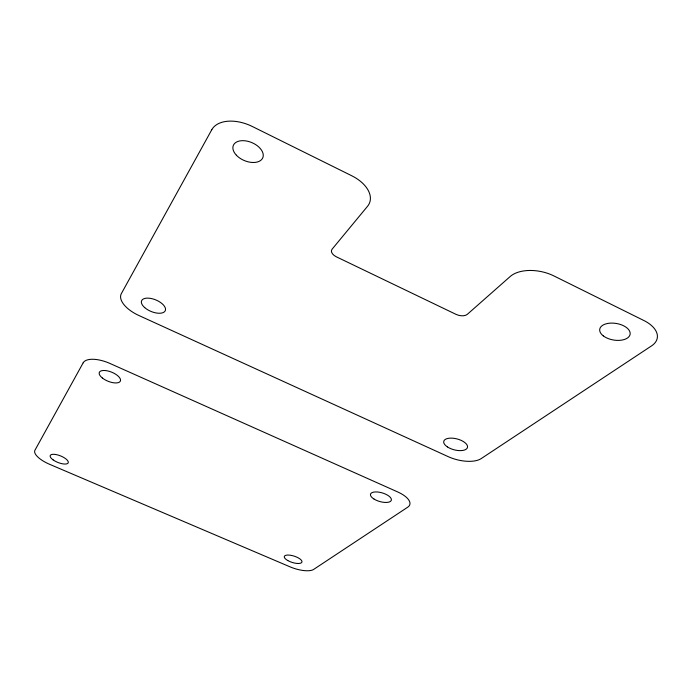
<?xml version="1.0" encoding="UTF-8"?>
<svg xmlns="http://www.w3.org/2000/svg" width="692" height="692" viewBox="0 0 692 692"><rect width="100%" height="100%" fill="white"/><g stroke="black" fill="none" stroke-linecap="round" stroke-linejoin="round"><path stroke-width="1.04" d="M83.17 362.824L34.937 450.25A19.947 7.249 22 0 0 49.582 464.297L290.078 566.86A19.004 6.764 17.6 0 0 313.623 569.438L407.726 507.193A22.403 9.281 16 0 0 397.658 491.926L110.063 363.499A23.545 10.146 22.4 0 0 83.17 362.824M211.795 129.689L121.351 293.616A26.383 12.785 22.7 0 0 138.867 315.491L448.269 456.677A25.128 11.496 14.4 0 0 481.174 458.606L651.509 345.913A31.858 17.335 9.1 0 0 643.802 320.483L553.825 275.892A31.823 18.165 11.6 0 0 510.263 276.463L467.282 314.367A8.538 4.697 14.2 0 1 456.002 314.35L336.433 256.853A8.65 4.922 18.4 0 1 332.065 249.224L367.547 206.277A32.394 19.722 19.1 0 0 351.709 175.742L252.277 126.472A33.095 20.25 23.3 0 0 211.795 129.689M287.794 560.555A9.255 3.304 17.7 0 0 301.946 562.094A9.255 3.304 17.7 0 0 289.663 555.14A9.255 3.304 17.7 0 0 287.794 560.555M374.095 499.105A10.856 4.498 16.2 0 0 391.24 500.489A10.856 4.498 16.2 0 0 377.425 491.986A10.856 4.498 16.2 0 0 374.095 499.105M102.364 378.005A11.383 4.887 22.2 0 0 120.218 381.361A11.383 4.887 22.2 0 0 106.983 370.774A11.383 4.887 22.2 0 0 102.364 378.005M53.111 459.877A9.697 3.529 21.9 0 0 68.119 463A9.697 3.529 21.9 0 0 56.459 454.644A9.697 3.529 21.9 0 0 53.111 459.877M447.395 446.911A12.248 5.631 14.5 0 0 467.23 448.061A12.248 5.631 14.5 0 0 452.239 438.157A12.248 5.631 14.5 0 0 447.395 446.911M603.303 335.888A15.397 8.39 9.4 0 0 629.288 336.26A15.397 8.39 9.4 0 0 612.169 323.095A15.397 8.39 9.4 0 0 603.303 335.888M236.37 155.198A15.968 9.731 22.9 0 0 262.311 158.693A15.968 9.731 22.9 0 0 245.522 140.857A15.968 9.731 22.9 0 0 236.37 155.198M144.706 307.611A12.837 6.237 22.5 0 0 165.059 311.08A12.837 6.237 22.5 0 0 150.588 298.39A12.837 6.237 22.5 0 0 144.706 307.611"/></g></svg>
